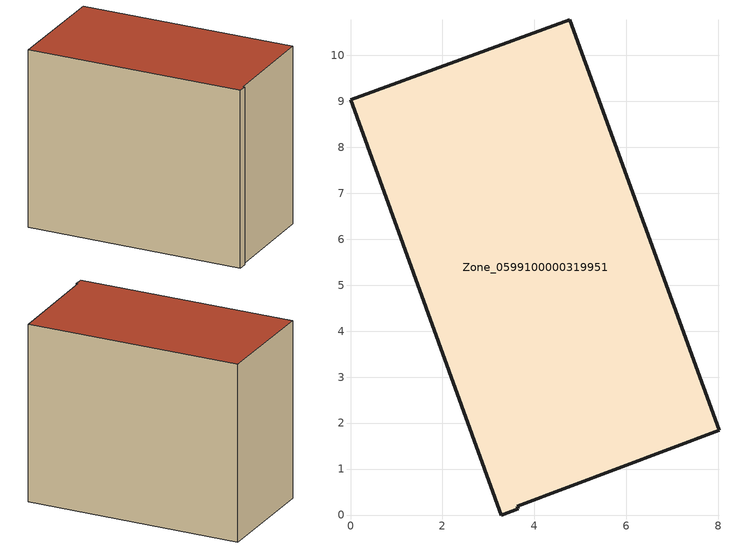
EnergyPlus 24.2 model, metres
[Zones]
Zone_0599100000319951
 floor ground (C_G): 8.02,1.85 3.63,0.19 3.65,0.14 3.28,0 0,9.04 4.77,10.77 z0
 wall outside (C_F): 8.02,1.85 4.77,10.77 0,9.04 3.28,0 3.65,0.14 3.63,0.19 8.02,1.85 z0:7.84
 roof outside (C_R): 3.63,0.19 8.02,1.85 4.77,10.77 0,9.04 3.28,0 3.65,0.14 z7.84
[BUILDING]
Pand.0599100000319951: North Axis=0; Terrain=City; Loads Convergence Tolerance Value=0.04; Temperature Convergence Tolerance Value=0.4; Solar Distribution=FullExterior; Maximum Number of Warmup Days=25; Minimum Number of Warmup Days=1
[Site:Location]
Rotterdam.The.Hague.AP_ZH_NLD Design_Conditions: Latitude=51.96; Longitude=4.45; Time Zone=1; Elevation=-4.5
[SITE:GROUNDTEMPERATURE:BUILDINGSURFACE]
18, 18, 18, 18, 18, 18, 18, 18, 18, 18, 18, 18
[MATERIAL] Thermal Absorptance=0.9; Solar Absorptance=0.7; Visible Absorptance=0.7
Name | Roughness | Thickness | Conductivity | Density | Specific Heat
G.TI.1975-1991 | MediumSmooth | 0.15 | 0.288461 | 540 | 1210
F.TI.1975-1991 | Rough | 0.3 | 0.230769 | 1920 | 840
R.TI.1975-1991 | MediumRough | 0.2 | 0.153846 | 1500 | 1000
[CONSTRUCTION]
C_G: G.TI.1975-1991
C_F: F.TI.1975-1991
C_R: R.TI.1975-1991
[ZONE]
Zone_0599100000319951: Type=1; Multiplier=1; Ceiling Height=Autocalculate; Volume=Autocalculate; Floor Area=autocalculate; Part of Total Floor Area=Yes
[ZONEINFILTRATION:DESIGNFLOWRATE]
Infil_Zone_0599100000319951: Zone or ZoneList or Space or SpaceList=Zone_0599100000319951; Schedule=AlwaysOn; Design Flow Rate Calculation Method=Flow/Area; Flow Rate per Floor Area=0.003; Constant Term Coefficient=1; Temperature Term Coefficient=0; Velocity Term Coefficient=0; Velocity Squared Term Coefficient=0
[HVACTEMPLATE:ZONE:IDEALLOADSAIRSYSTEM]
Zone_0599100000319951: Maximum Heating Supply Air Temperature=50; Minimum Cooling Supply Air Temperature=13; Maximum Heating Supply Air Humidity Ratio=0.0156; Minimum Cooling Supply Air Humidity Ratio=0.0077; Heating Limit=NoLimit; Cooling Limit=NoLimit; Dehumidification Control Type=ConstantSensibleHeatRatio; Cooling Sensible Heat Ratio=0.7; Dehumidification Setpoint=60; Humidification Control Type=None; Humidification Setpoint=30; Outdoor Air Method=None; Outdoor Air Flow Rate per Person=0.00944; Outdoor Air Flow Rate per Zone Floor Area=0; Outdoor Air Flow Rate per Zone=0; Demand Controlled Ventilation Type=None; Outdoor Air Economizer Type=NoEconomizer; Heat Recovery Type=None; Sensible Heat Recovery Effectiveness=0.7; Latent Heat Recovery Effectiveness=0.65
[ZONECONTROL:THERMOSTAT]
ThermostatControl_Zone_0599100000319951: Zone or ZoneList=Zone_0599100000319951; Control Type Schedule=DualSetpointControlType; Control 1=Thermostat_Zone_0599100000319951; Temperature Difference Between Cutout And Setpoint=0
[THERMOSTATSETPOINT:DUALSETPOINT]
Thermostat_Zone_0599100000319951: Heating Setpoint Temperature Schedule=HeatingSetpoint_Zone_0599100000319951; Cooling Setpoint Temperature Schedule=CoolingSetpoint_Zone_0599100000319951
[SCHEDULE:COMPACT]
HeatingSetpoint_Zone_0599100000319951: Through: 12/31, For: AllDays, Until: 24:00, 21
CoolingSetpoint_Zone_0599100000319951: Through: 12/31, For: AllDays, Until: 24:00, 24
DualSetpointControlType: Through: 12/31, For: AllDays, Until: 24:00, 4
AlwaysOn: Through: 12/31, For: AllDays, Until: 24:00, 1
